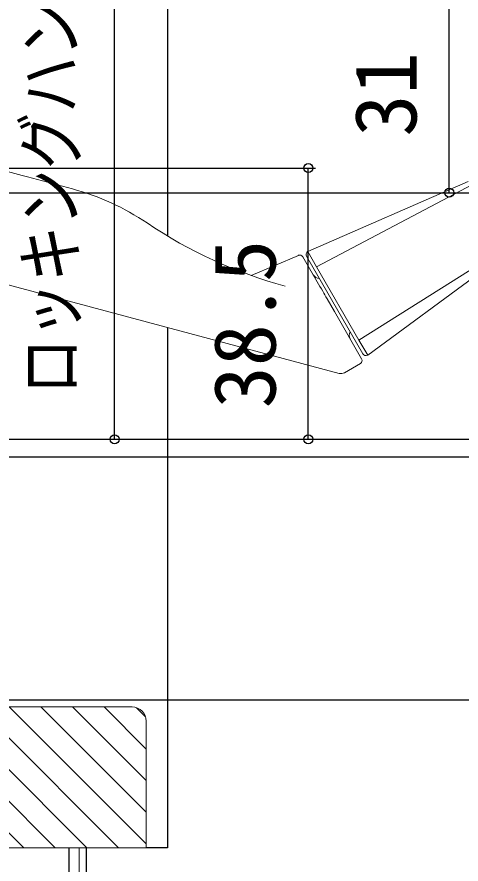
# Model space of a CAD drawing. Units: millimetres, scale not verified. Extents: x -525 to 525, y -783 to 778.
# Drawn here: x -279.4 to -216.3, y -41.1 to 79.2 of the extents above; entities that cross this region are included whole.
import ezdxf
from ezdxf.enums import TextEntityAlignment as Align

# ---------------------------------------------------------------- set-up
doc = ezdxf.new("R2010")
doc.units = ezdxf.units.MM
doc.header["$LTSCALE"] = 4
doc.layers.add('0-6_YKK_13', color=4, linetype='Continuous', lineweight=18)
doc.layers.add('0-B_YSS_KE', color=3, linetype='Continuous', lineweight=18)
doc.layers.add('0-8_YKK_D', color=6, linetype='Continuous')
doc.layers.add('0-A_YSS_K', color=3, linetype='Continuous')
doc.styles.add('ＭＳ ゴシック', font='')
doc.styles.get('ＭＳ ゴシック').set_extended_font_data('MS Gothic')

msp = doc.modelspace()

# ---------------------------------------------------------------- linework, layer by layer
at = {"layer": '0-6_YKK_13'}
for p, q in [((-281.734, 57.489), (-278.621, 56.655)), ((-277.821, 56.441), (-277.817, 56.44)), ((-215.33, 55.794), (-238.061, 45.861)), ((-236.817, 43.705), (-214.686, 55.373)), ((-238.061, 45.861), (-238.097, 45.836)), ((-209.636, 46.626), (-230.806, 33.294)), ((-229.561, 31.138), (-209.593, 45.858)), ((-239.404, 45.308), (-246.12, 42.457)), ((-239.287, 45.384), (-239.46, 45.284)), ((-238.775, 45.098), (-236.351, 40.898)), ((-230.245, 31.323), (-238.243, 45.176)), ((-289.488, 43.52), (-233.627, 28.552)), ((-229.601, 31.12), (-229.561, 31.138)), ((-232.868, 28.652), (-230.61, 29.955))]:
    msp.add_line(p, q, dxfattribs=at)
for points in [[(-278.621, 56.655), (-277.835, 56.445), (-271.45, 54.734)], [(-238.061, 45.861), (-236.817, 43.705), (-230.806, 33.294), (-229.561, 31.138)], [(-236.351, 40.898), (-236.142, 40.536), (-235.95, 40.205), (-235.786, 39.92)], [(-235.786, 39.92), (-235.658, 39.699), (-235.503, 39.43), (-235.339, 39.145)], [(-235.339, 39.145), (-234.298, 37.343), (-230.427, 30.638)]]:
    msp.add_lwpolyline(points, dxfattribs=at)
for centre, radius, start, end in [((-280.509, 20.926), 35, 55.90895, 75), ((-224.458, 103.741), 65, 235.90895, 255), ((-237.81, 45.426), 0.5, 125, 210), ((-239.208, 44.848), 0.5, 30, 113), ((-236.436, 43.046), 1, 210, 270), ((-231.186, 33.953), 1, 150, 210), ((-229.812, 31.573), 0.5, 210, 295), ((-230.86, 30.388), 0.5, 300, 30), ((-233.368, 29.518), 1, 255, 300)]:
    msp.add_arc(centre, radius, start, end, dxfattribs=at)
at = {"layer": '0-8_YKK_D'}
for p, q in [((-265.5, 19.2), (-265.5, 148.2)), ((-218, 54.2), (-218, 85.2)), ((-346.5, 57.7), (-237, 57.7)), ((-238, 19.2), (-238, 57.7)), ((-342.2, 54.2), (-197, 54.2)), ((-342.2, 54.2), (-217, 54.2)), ((-342.2, 54.2), (-197, 54.2)), ((-308, 19.2), (-177, 19.2)), ((-308, 19.2), (-177, 19.2)), ((-308, 19.2), (-264.5, 19.2)), ((-308, 19.2), (-197, 19.2)), ((-308, 19.2), (-197, 19.2)), ((-308, 19.2), (-237, 19.2)), ((-326.3, 16.7), (-197, 16.7)), ((-345.3, -17.799), (-137, -17.799)), ((-319.3, -17.8), (-157, -17.8)), ((-319.3, -17.8), (-177, -17.8))]:
    msp.add_line(p, q, dxfattribs=at)
for centre in [(-238, 57.7), (-218, 54.2), (-265.5, 19.2), (-238, 19.2)]:
    msp.add_circle(centre, 0.637, dxfattribs=at)
at = {"layer": '0-A_YSS_K'}
for p, q in [((-258, 146.7), (-258, 48.064)), ((-272, -38.8), (-272, -118.8)), ((-269.5, -118.8), (-269.5, -38.8))]:
    msp.add_line(p, q, dxfattribs=at)
msp.add_lwpolyline([(-258, 35.083), (-258, -38.8), (-261, -38.8)], dxfattribs=at)
at = {"layer": '0-B_YSS_KE'}
for p, q in [((-278.396, -38.8), (-298.396, -18.8)), ((-273.905, -38.8), (-293.905, -18.8)), ((-269.415, -38.8), (-289.415, -18.8)), ((-264.925, -38.8), (-284.925, -18.8)), ((-261, -38.235), (-280.435, -18.8)), ((-261, -33.745), (-275.945, -18.8)), ((-261, -29.255), (-271.455, -18.8)), ((-261, -24.765), (-266.965, -18.8)), ((-261.1, -20.174), (-262.374, -18.901))]:
    msp.add_line(p, q, dxfattribs=at)
for points in [[(-263, -18.8), (-346, -18.8), (-346, -21.8), (-358, -21.8), (-360, -23.8), (-360, -38.8)], [(-360, -38.8), (-261, -38.8), (-261, -20.8)], [(-270.5, -118.8), (-270.5, -38.8), (-283, -38.8)]]:
    msp.add_lwpolyline(points, dxfattribs=at)
msp.add_arc((-263, -20.8), 2, 0, 89.99998, dxfattribs=at)

# ---------------------------------------------------------------- texts
at = {"layer": '0-8_YKK_D', "style": 'ＭＳ ゴシック', "width": 0.8}
msp.add_text('ロッキングハンドル位置', height=7.331, rotation=90, dxfattribs=at).set_placement((-268.75, 25.541), align=Align.BOTTOM_LEFT)
at = {"layer": '0-8_YKK_D', "style": 'ＭＳ ゴシック'}
for s, p in [('31', (-220, 62.166)), ('38.5', (-240, 23.586))]:
    msp.add_text(s, height=8.798, rotation=90, dxfattribs=at).set_placement(p, align=Align.BOTTOM_LEFT)

doc.saveas('drawing.dxf')
